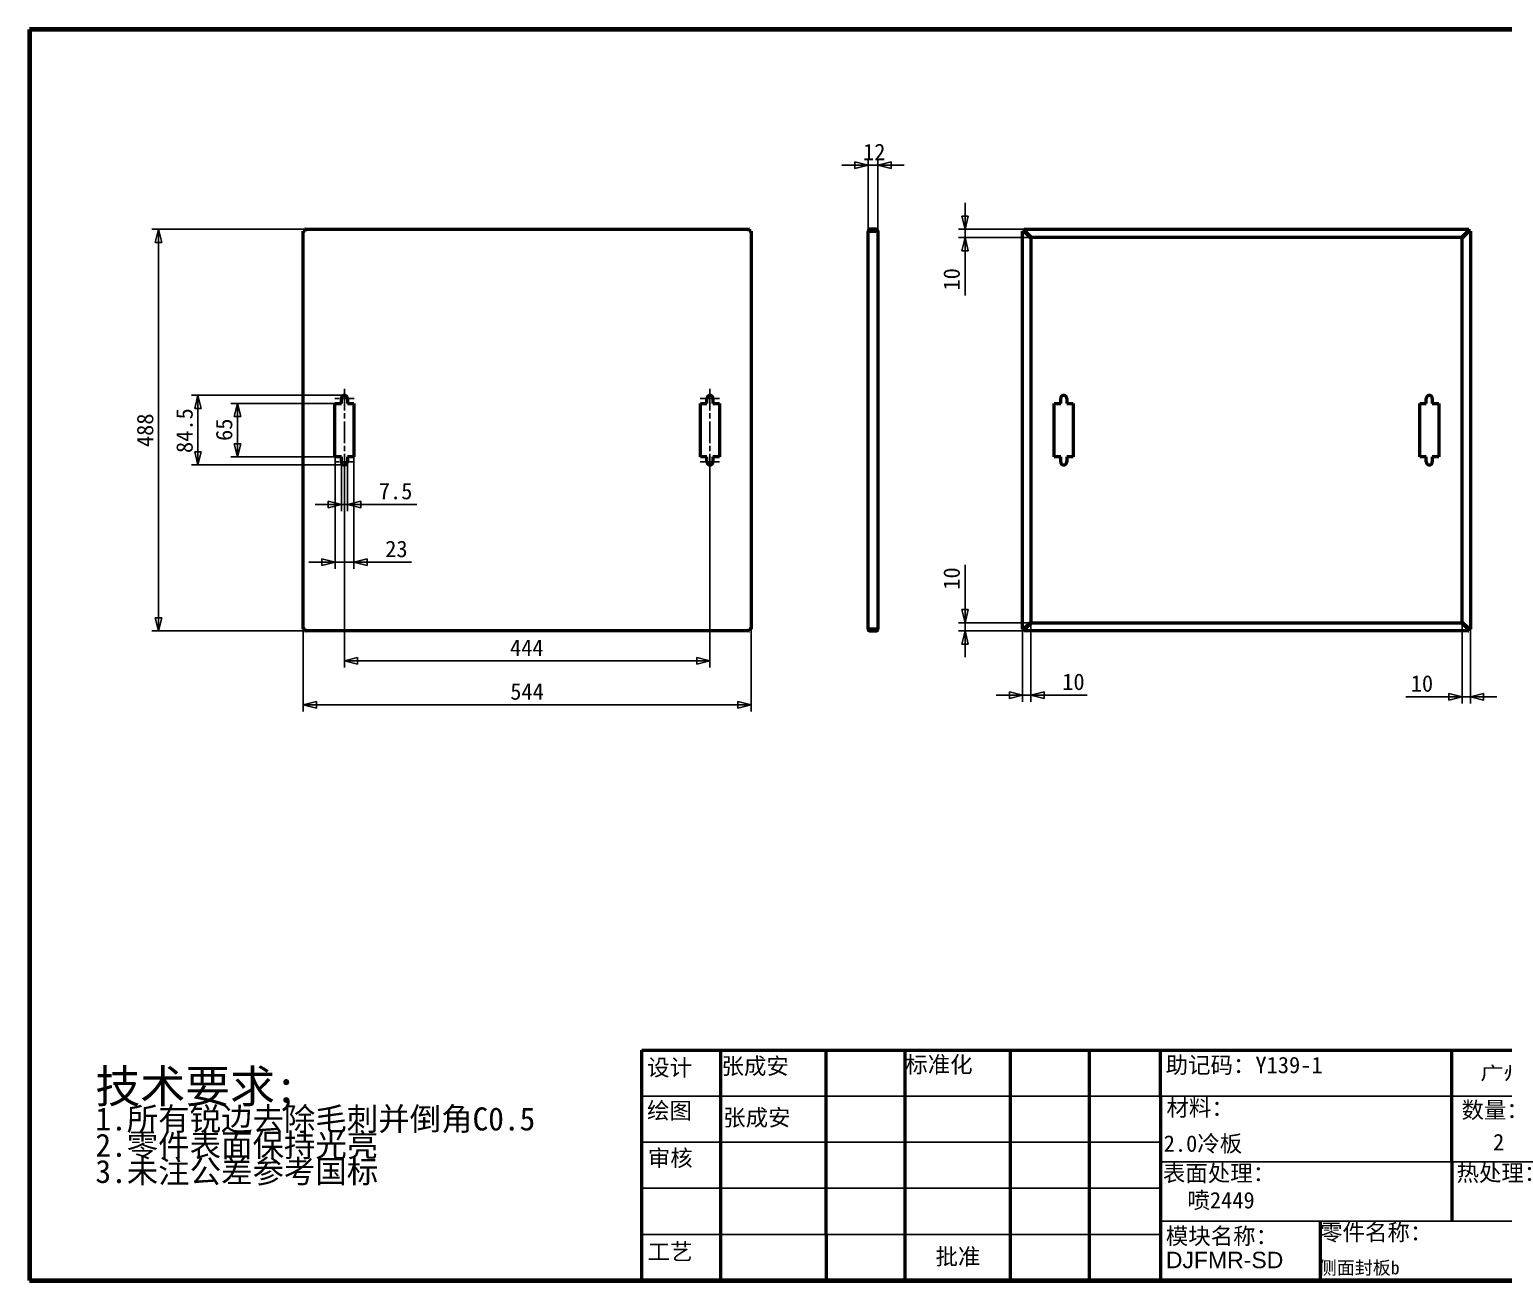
# Model space of a CAD drawing. Header units: millimetres. Extents: x 80 to 3392, y 80 to 1600.
# Drawn here: x 80 to 1871, y 80 to 1600 of the extents above; entities that cross this region are included whole.
import ezdxf
from ezdxf.enums import TextEntityAlignment as Align

# ---------------------------------------------------------------- set-up
doc = ezdxf.new("R2010")
doc.units = ezdxf.units.MM
doc.header["$LTSCALE"] = 8
doc.linetypes.add('CHAIN', pattern=[0.3543, 0.2362, -0.0295, 0.0591, -0.0295])
for name, color, linetype, lineweight in [('中心标记 (ISO)', 1, 'Continuous', 25), ('中心线 (ISO)', 1, 'Continuous', 25), ('可见 (ISO)', 7, 'Continuous', 50), ('图框 (ISO)', 7, 'Continuous', 70), ('尺寸 (ISO)', 5, 'Continuous', 25), ('标题 (ISO)', 7, 'Continuous', 50), ('符号 (ISO)', 7, 'Continuous', 25)]:
    doc.layers.add(name, color=color, linetype=linetype, lineweight=lineweight)
doc.styles.add('文本样式126', font='', dxfattribs={"width": 1.3})
doc.styles.add('文本样式19', font='tahoma.ttf')
doc.styles.add('文本样式91', font='')
doc.styles.add('注释文本 (ISO)', font='')
doc.styles.get('文本样式126').set_extended_font_data('FangSong')
doc.styles.get('文本样式91').set_extended_font_data('FangSong')
doc.styles.get('注释文本 (ISO)').set_extended_font_data('FangSong')
doc.dimstyles.new('默认 (GB)', dxfattribs={"dimscale": 8, "dimtxt": 2.5, "dimasz": 2, "dimexe": 1, "dimexo": 0, "dimgap": 0.75, "dimtad": 1, "dimtoh": 1, "dimrnd": 1e-08, "dimdsep": 46, "dimtxsty": '注释文本 (ISO)', "dimblk": 'Filled-2', "dimcen": 0.09, "dimdle": 10, "dimclrd": 256, "dimclre": 256, "dimclrt": 256, "dimaunit": 1, "dimadec": 3, "dimazin": 2, "dimtfac": 0.52, "dimtmove": 0, "dimatfit": 3, "dimldrblk": 'Filled-1', "dimfxl": 0, "dimtolj": 1, "dimlwd": -1, "dimlwe": -1, "dimarcsym": 0})

# ---------------------------------------------------------------- blocks, each defined once
blk = doc.blocks.new('图框 A3-A4')
at = {"layer": '图框 (ISO)'}
for p, q in [((287, 200), (10, 200)), ((10, 200), (10, 10)), ((287, 10), (287, 200)), ((10, 10), (287, 10))]:
    blk.add_line(p, q, dxfattribs=at)
blk = doc.blocks.new('标题栏 GB1')
at = {"layer": '标题 (ISO)'}
for p, q in [((194.57, 65.23), (194.57, 72.23)), ((194.57, 72.23), (378.57, 72.23)), ((206.57, 65.23), (206.57, 72.23)), ((222.57, 65.23), (222.57, 72.23)), ((234.57, 65.23), (234.57, 72.23)), ((250.57, 65.23), (250.57, 72.23)), ((262.57, 65.23), (262.57, 72.23)), ((273.31, 65.23), (273.31, 72.23)), ((317.57, 65.23), (317.57, 72.23)), ((378.57, 72.23), (378.57, 65.23)), ((194.57, 37.23), (194.57, 65.23)), ((206.57, 37.23), (206.57, 65.23)), ((222.57, 44.23), (222.57, 65.23)), ((234.57, 37.23), (234.57, 65.23)), ((250.57, 37.23), (250.57, 65.23)), ((262.57, 37.23), (262.57, 65.23)), ((273.31, 65.23), (273.31, 37.23)), ((317.57, 55.23), (317.57, 65.23)), ((378.57, 65.23), (378.57, 37.23)), ((317.57, 55.23), (317.57, 46.23)), ((366.57, 53.06), (362.57, 52.06)), ((362.57, 52.06), (362.57, 49.06)), ((366.57, 48.06), (366.57, 53.06)), ((362.57, 49.06), (366.57, 48.06)), ((297.57, 46.23), (297.57, 37.23)), ((222.57, 44.23), (222.57, 37.23)), ((378.57, 37.23), (194.57, 37.23))]:
    blk.add_line(p, q, dxfattribs=at)
at = {"layer": '标题 (ISO)', "lineweight": 25}
for p, q in [((194.57, 65.23), (273.31, 65.23)), ((273.31, 65.23), (378.57, 65.23)), ((194.57, 58.23), (273.31, 58.23)), ((332.57, 55.23), (273.31, 55.23)), ((332.57, 55.23), (378.57, 55.23)), ((360.57, 55.23), (360.57, 46.23)), ((372.58, 53.56), (372.58, 47.56)), ((194.57, 51.23), (273.31, 51.23)), ((361.32, 50.56), (367.88, 50.56)), ((368.55, 50.56), (370.07, 50.56)), ((370.07, 50.56), (376.97, 50.56)), ((273.31, 46.23), (378.57, 46.23)), ((360.57, 46.23), (360.57, 37.23)), ((194.57, 44.23), (273.31, 44.23))]:
    blk.add_line(p, q, dxfattribs=at)
at = {"layer": '标题 (ISO)', "lineweight": 50}
blk.add_line((332.57, 65.23), (332.57, 37.23), dxfattribs=at)
at = {"layer": '标题 (ISO)'}
for radius in [2.5, 1.5]:
    blk.add_circle((372.57, 50.56), radius, dxfattribs=at)
at = {"layer": '标题 (ISO)', "style": '文本样式126', "width": 1.3}
blk.add_text('广州富锐机器人智能科技有限公司', height=2, dxfattribs=at).set_placement((348.5, 68.73), align=Align.MIDDLE_CENTER)
at = {"layer": '标题 (ISO)', "char_height": 2.5, "style": '注释文本 (ISO)'}
for s, insert, attachment_point in [('\\f仿宋|b0|i0;标准化', (234.57, 71.28), 1), ('\\f仿宋|b0|i0;设计', (195.38, 70.83), 1), ('张成安', (206.66, 71.05), 1), ('助记码：Y139-1', (274.11, 71.21), 1), ('\\f仿宋|b0|i0;材料：', (274.24, 64.72), 1), ('\\f仿宋|b0|i0;绘图', (195.35, 64.28), 1), ('张成安', (206.92, 63.22), 1), ('\\f仿宋|b0|i0;数量：', (319.04, 64.37), 1), ('\\f仿宋|b0|i0;审核', (195.48, 57.07), 1), ('\\f仿宋|b0|i0;热处理：', (318.29, 54.82), 1), ('\\f仿宋|b0|i0;零件名称：', (297.57, 45.8), 1), ('\\f仿宋|b0|i0;零件代号：', (333.25, 45.9), 1), ('\\f仿宋|b0|i0;批准', (242.57, 40.73), 5)]:
    blk.add_mtext(s, dxfattribs=dict(at, insert=insert, attachment_point=attachment_point))
at = {"layer": '标题 (ISO)', "char_height": 2.5, "attachment_point": 1, "line_spacing_factor": 0.872369, "style": '注释文本 (ISO)'}
for s, insert in [('设备名称：\\P\\fArial|b0|i0;\\H2.5000;DJFMR-1 智能设备', (333.96, 63.91)), ('模块名称：\\P\\fArial|b0|i0;\\H2.5000;DJFMR-SD', (274.14, 45.23))]:
    blk.add_mtext(s, dxfattribs=dict(at, insert=insert))
at = {"layer": '标题 (ISO)', "char_height": 2.5, "attachment_point": 1, "style": '注释文本 (ISO)'}
for s, insert, width in [('\\f仿宋|b0|i0;表面处理：', (273.7, 54.78), 18.7135), ('\\f仿宋|b0|i0;工艺', (195.45, 42.85), 7.4854), ('  共 1 套', (358.32, 43.18), 17.7919)]:
    blk.add_mtext(s, dxfattribs=dict(at, insert=insert, width=width))
at = {"layer": '标题 (ISO)', "insert": (333.72, 52.22), "char_height": 2, "width": 27.2374, "attachment_point": 1, "line_spacing_factor": 0.856364, "style": '注释文本 (ISO)'}
blk.add_mtext('\\f仿宋|b0|i0;\\H2.0000;共7 张 第4 张', dxfattribs=at)
at = {"layer": '标题 (ISO)'}
for tag, p, height, style in [('材料_001', (273.82, 56.78), 2.5, '注释文本 (ISO)'), ('零件代号_001', (297.38, 38.16), 2, '文本样式91'), ('描述_001', (333.22, 38.74), 2, '文本样式91')]:
    blk.add_attdef(tag, p, '', height=height, dxfattribs=dict(at, style=style))
at = {"layer": '标题 (ISO)', "style": '文本样式91'}
blk.add_attdef('热处理', text='', height=2, dxfattribs=at).set_placement((318.2, 50.63), align=Align.TOP_LEFT)
at = {"layer": '标题 (ISO)', "style": '文本样式19'}
for tag, p in [('工程核准人', (256.57, 40.73)), ('工程批准日期', (267.94, 40.73))]:
    blk.add_attdef(tag, text='', height=1, dxfattribs=at).set_placement(p, align=Align.MIDDLE_CENTER)
blk = doc.blocks.new('Filled-2')
at = {"color": 0}
for p, q in [((0, 0), (-1, 0.25)), ((-1, 0.25), (-1, -0.25)), ((-1, 0), (0, 0)), ((-1, -0.25), (0, 0))]:
    blk.add_line(p, q, dxfattribs=at)
at = {"color": 0, "flags": 128}
blk.add_lwpolyline([(-1, -0.25), (0, 0)], dxfattribs=at)
at = {"color": 0}
blk.add_solid([(-1, -0.25), (0, 0), (-1, 0.25), (-1, -0.25)], dxfattribs=at)
blk = doc.blocks.new('*D8')
at = {"layer": 'Defpoints', "color": 0}
for p in [(412.7, 871.6), (956.7, 871.6), (412.7, 779.5)]:
    blk.add_point(p, dxfattribs=at)
at = {"layer": '尺寸 (ISO)'}
for p, q in [((412.7, 871.6), (412.7, 771.5)), ((956.7, 871.6), (956.7, 771.5)), ((940.7, 779.5), (428.7, 779.5))]:
    blk.add_line(p, q, dxfattribs=at)
at = {"layer": '尺寸 (ISO)', "xscale": 16, "yscale": 16, "zscale": 16, "rotation": 180}
blk.add_blockref('Filled-2', (412.7, 779.5), dxfattribs=at)
at = {"layer": '尺寸 (ISO)', "xscale": 16, "yscale": 16, "zscale": 16}
blk.add_blockref('Filled-2', (956.7, 779.5), dxfattribs=at)
at = {"layer": '尺寸 (ISO)', "insert": (664.1, 805.7), "char_height": 20, "attachment_point": 1, "style": '注释文本 (ISO)'}
blk.add_mtext('\\A1;544', dxfattribs=at)
blk = doc.blocks.new('Filled-1')
at = {"color": 0}
for p, q in [((0, 0), (-1, 0.125)), ((-1, 0.125), (-1, -0.125)), ((-1, 0), (0, 0)), ((-1, -0.125), (0, 0))]:
    blk.add_line(p, q, dxfattribs=at)
at = {"color": 0, "flags": 128}
blk.add_lwpolyline([(-1, -0.125), (0, 0)], dxfattribs=at)
at = {"color": 0}
blk.add_solid([(-1, -0.125), (0, 0), (-1, 0.125), (-1, -0.125)], dxfattribs=at)
blk = doc.blocks.new('*D9')
at = {"layer": 'Defpoints', "color": 0}
for p in [(236.7, 1357.2), (415.1, 1357.2), (415.1, 869.2)]:
    blk.add_point(p, dxfattribs=at)
at = {"layer": '尺寸 (ISO)'}
for p, q in [((415.1, 1357.2), (228.7, 1357.2)), ((236.7, 885.2), (236.7, 1341.2)), ((415.1, 869.2), (228.7, 869.2))]:
    blk.add_line(p, q, dxfattribs=at)
at = {"layer": '尺寸 (ISO)', "xscale": 16, "yscale": 16, "zscale": 16}
for p, rotation in [((236.7, 1357.2), 90), ((236.7, 869.2), 270)]:
    blk.add_blockref('Filled-2', p, dxfattribs=dict(at, rotation=rotation))
at = {"layer": '尺寸 (ISO)', "insert": (210.4, 1092.6), "char_height": 20, "attachment_point": 1, "rotation": 90, "style": '注释文本 (ISO)'}
blk.add_mtext('\\A1;488', dxfattribs=at)
blk = doc.blocks.new('*D10')
at = {"layer": 'Defpoints', "color": 0}
for p in [(332.7, 1145.7), (451.2, 1145.7), (451.2, 1080.7)]:
    blk.add_point(p, dxfattribs=at)
at = {"layer": '尺寸 (ISO)'}
for p, q in [((451.2, 1145.7), (324.7, 1145.7)), ((332.7, 1096.7), (332.7, 1129.7)), ((451.2, 1080.7), (324.7, 1080.7))]:
    blk.add_line(p, q, dxfattribs=at)
at = {"layer": '尺寸 (ISO)', "xscale": 16, "yscale": 16, "zscale": 16}
for p, rotation in [((332.7, 1145.7), 90), ((332.7, 1080.7), 270)]:
    blk.add_blockref('Filled-2', p, dxfattribs=dict(at, rotation=rotation))
at = {"layer": '尺寸 (ISO)', "insert": (306.4, 1100.1), "char_height": 20, "attachment_point": 1, "rotation": 90, "style": '注释文本 (ISO)'}
blk.add_mtext('\\A1;65', dxfattribs=at)
blk = doc.blocks.new('*D11')
at = {"layer": 'Defpoints', "color": 0}
for p in [(1296.6, 880.1), (1286.6, 871.3), (1296.6, 791.3)]:
    blk.add_point(p, dxfattribs=at)
at = {"layer": '尺寸 (ISO)'}
for p, q in [((1296.6, 880.1), (1296.6, 783.3)), ((1286.6, 871.3), (1286.6, 783.3)), ((1270.6, 791.3), (1254.6, 791.3)), ((1286.6, 791.3), (1296.6, 791.3)), ((1312.6, 791.3), (1365.1, 791.3))]:
    blk.add_line(p, q, dxfattribs=at)
at = {"layer": '尺寸 (ISO)', "xscale": 16, "yscale": 16, "zscale": 16}
blk.add_blockref('Filled-2', (1286.6, 791.3), dxfattribs=at)
at = {"layer": '尺寸 (ISO)', "xscale": 16, "yscale": 16, "zscale": 16, "rotation": 180}
blk.add_blockref('Filled-2', (1296.6, 791.3), dxfattribs=at)
at = {"layer": '尺寸 (ISO)', "insert": (1334.7, 817.5), "char_height": 20, "attachment_point": 1, "style": '注释文本 (ISO)'}
blk.add_mtext('\\A1;10', dxfattribs=at)
blk = doc.blocks.new('*D12')
at = {"layer": 'Defpoints', "color": 0}
for p in [(1820.6, 880.1), (1830.6, 871.3), (1830.6, 789.2)]:
    blk.add_point(p, dxfattribs=at)
at = {"layer": '尺寸 (ISO)'}
for p, q in [((1820.6, 880.1), (1820.6, 781.2)), ((1830.6, 871.3), (1830.6, 781.2)), ((1804.6, 789.2), (1752.1, 789.2)), ((1830.6, 789.2), (1820.6, 789.2)), ((1846.6, 789.2), (1862.6, 789.2))]:
    blk.add_line(p, q, dxfattribs=at)
at = {"layer": '尺寸 (ISO)', "xscale": 16, "yscale": 16, "zscale": 16}
blk.add_blockref('Filled-2', (1820.6, 789.2), dxfattribs=at)
at = {"layer": '尺寸 (ISO)', "xscale": 16, "yscale": 16, "zscale": 16, "rotation": 180}
blk.add_blockref('Filled-2', (1830.6, 789.2), dxfattribs=at)
at = {"layer": '尺寸 (ISO)', "insert": (1758.1, 815.4), "char_height": 20, "attachment_point": 1, "style": '注释文本 (ISO)'}
blk.add_mtext('\\A1;10', dxfattribs=at)
blk = doc.blocks.new('*D13')
at = {"layer": 'Defpoints', "color": 0}
for p in [(1297.4, 879.2), (1216.6, 869.2), (1288.6, 869.2)]:
    blk.add_point(p, dxfattribs=at)
at = {"layer": '尺寸 (ISO)'}
for p, q in [((1216.6, 895.2), (1216.6, 949.7)), ((1297.4, 879.2), (1208.6, 879.2)), ((1216.6, 869.2), (1216.6, 879.2)), ((1288.6, 869.2), (1208.6, 869.2)), ((1216.6, 853.2), (1216.6, 837.2))]:
    blk.add_line(p, q, dxfattribs=at)
at = {"layer": '尺寸 (ISO)', "xscale": 16, "yscale": 16, "zscale": 16}
for p, rotation in [((1216.6, 879.2), 270), ((1216.6, 869.2), 90)]:
    blk.add_blockref('Filled-2', p, dxfattribs=dict(at, rotation=rotation))
at = {"layer": '尺寸 (ISO)', "insert": (1190.3, 919.3), "char_height": 20, "attachment_point": 1, "rotation": 90, "style": '注释文本 (ISO)'}
blk.add_mtext('\\A1;10', dxfattribs=at)
blk = doc.blocks.new('*D14')
at = {"layer": 'Defpoints', "color": 0}
for p in [(1216.6, 1357.2), (1288.6, 1357.2), (1297.4, 1347.2)]:
    blk.add_point(p, dxfattribs=at)
at = {"layer": '尺寸 (ISO)'}
for p, q in [((1216.6, 1373.2), (1216.6, 1389.2)), ((1288.6, 1357.2), (1208.6, 1357.2)), ((1297.4, 1347.2), (1208.6, 1347.2)), ((1216.6, 1357.2), (1216.6, 1347.2)), ((1216.6, 1331.2), (1216.6, 1276.8))]:
    blk.add_line(p, q, dxfattribs=at)
at = {"layer": '尺寸 (ISO)', "xscale": 16, "yscale": 16, "zscale": 16}
for p, rotation in [((1216.6, 1357.2), 270), ((1216.6, 1347.2), 90)]:
    blk.add_blockref('Filled-2', p, dxfattribs=dict(at, rotation=rotation))
at = {"layer": '尺寸 (ISO)', "insert": (1190.3, 1282.8), "char_height": 20, "attachment_point": 1, "rotation": 90, "style": '注释文本 (ISO)'}
blk.add_mtext('\\A1;10', dxfattribs=at)
blk = doc.blocks.new('*D15')
at = {"layer": 'Defpoints', "color": 0}
for p in [(1110.8, 1435.2), (1098.8, 1354), (1110.8, 1354.8)]:
    blk.add_point(p, dxfattribs=at)
at = {"layer": '尺寸 (ISO)'}
for p, q in [((1082.8, 1435.2), (1066.8, 1435.2)), ((1098.8, 1354), (1098.8, 1443.2)), ((1098.8, 1435.2), (1110.8, 1435.2)), ((1110.8, 1354.8), (1110.8, 1443.2)), ((1126.8, 1435.2), (1142.8, 1435.2))]:
    blk.add_line(p, q, dxfattribs=at)
at = {"layer": '尺寸 (ISO)', "xscale": 16, "yscale": 16, "zscale": 16}
blk.add_blockref('Filled-2', (1098.8, 1435.2), dxfattribs=at)
at = {"layer": '尺寸 (ISO)', "xscale": 16, "yscale": 16, "zscale": 16, "rotation": 180}
blk.add_blockref('Filled-2', (1110.8, 1435.2), dxfattribs=at)
at = {"layer": '尺寸 (ISO)', "insert": (1092.7, 1461.2), "char_height": 20, "attachment_point": 1, "style": '注释文本 (ISO)'}
blk.add_mtext('\\A1;12', dxfattribs=at)
blk = doc.blocks.new('*D16')
at = {"layer": 'Defpoints', "color": 0}
for p in [(462.7, 1155.5), (284.7, 1071), (462.7, 1071)]:
    blk.add_point(p, dxfattribs=at)
at = {"layer": '尺寸 (ISO)'}
for p, q in [((462.7, 1155.5), (276.7, 1155.5)), ((284.7, 1139.5), (284.7, 1087)), ((462.7, 1071), (276.7, 1071))]:
    blk.add_line(p, q, dxfattribs=at)
at = {"layer": '尺寸 (ISO)', "xscale": 16, "yscale": 16, "zscale": 16}
for p, rotation in [((284.7, 1155.5), 90), ((284.7, 1071), 270)]:
    blk.add_blockref('Filled-2', p, dxfattribs=dict(at, rotation=rotation))
at = {"layer": '尺寸 (ISO)', "insert": (258.3, 1085.4), "char_height": 20, "attachment_point": 1, "rotation": 90, "style": '注释文本 (ISO)'}
blk.add_mtext('\\A1;84.5', dxfattribs=at)
blk = doc.blocks.new('*D17')
at = {"layer": 'Defpoints', "color": 0}
for p in [(462.7, 1071), (906.7, 1071), (462.7, 832.9)]:
    blk.add_point(p, dxfattribs=at)
at = {"layer": '尺寸 (ISO)'}
for p, q in [((462.7, 1071), (462.7, 824.9)), ((906.7, 1071), (906.7, 824.9)), ((890.7, 832.9), (478.7, 832.9))]:
    blk.add_line(p, q, dxfattribs=at)
at = {"layer": '尺寸 (ISO)', "xscale": 16, "yscale": 16, "zscale": 16, "rotation": 180}
blk.add_blockref('Filled-2', (462.7, 832.9), dxfattribs=at)
at = {"layer": '尺寸 (ISO)', "xscale": 16, "yscale": 16, "zscale": 16}
blk.add_blockref('Filled-2', (906.7, 832.9), dxfattribs=at)
at = {"layer": '尺寸 (ISO)', "insert": (663.8, 858.9), "char_height": 20, "attachment_point": 1, "style": '注释文本 (ISO)'}
blk.add_mtext('\\A1;444', dxfattribs=at)
blk = doc.blocks.new('*D18')
at = {"layer": 'Defpoints', "color": 0}
for p in [(451.2, 1080.7), (474.2, 1080.7), (474.2, 952.7)]:
    blk.add_point(p, dxfattribs=at)
at = {"layer": '尺寸 (ISO)'}
for p, q in [((451.2, 1080.7), (451.2, 944.7)), ((474.2, 1080.7), (474.2, 944.7)), ((435.2, 952.7), (419.2, 952.7)), ((451.2, 952.7), (474.2, 952.7)), ((490.2, 952.7), (544.1, 952.7))]:
    blk.add_line(p, q, dxfattribs=at)
at = {"layer": '尺寸 (ISO)', "xscale": 16, "yscale": 16, "zscale": 16}
blk.add_blockref('Filled-2', (451.2, 952.7), dxfattribs=at)
at = {"layer": '尺寸 (ISO)', "xscale": 16, "yscale": 16, "zscale": 16, "rotation": 180}
blk.add_blockref('Filled-2', (474.2, 952.7), dxfattribs=at)
at = {"layer": '尺寸 (ISO)', "insert": (512.2, 978.9), "char_height": 20, "attachment_point": 1, "style": '注释文本 (ISO)'}
blk.add_mtext('\\A1;23', dxfattribs=at)
blk = doc.blocks.new('*D19')
at = {"layer": 'Defpoints', "color": 0}
for p in [(458.9, 1074.7), (466.4, 1074.7), (466.4, 1022.9)]:
    blk.add_point(p, dxfattribs=at)
at = {"layer": '尺寸 (ISO)'}
for p, q in [((458.9, 1074.7), (458.9, 1014.9)), ((466.4, 1074.7), (466.4, 1014.9)), ((442.9, 1022.9), (426.9, 1022.9)), ((458.9, 1022.9), (466.4, 1022.9)), ((482.4, 1022.9), (550.6, 1022.9))]:
    blk.add_line(p, q, dxfattribs=at)
at = {"layer": '尺寸 (ISO)', "xscale": 16, "yscale": 16, "zscale": 16}
blk.add_blockref('Filled-2', (458.9, 1022.9), dxfattribs=at)
at = {"layer": '尺寸 (ISO)', "xscale": 16, "yscale": 16, "zscale": 16, "rotation": 180}
blk.add_blockref('Filled-2', (466.4, 1022.9), dxfattribs=at)
at = {"layer": '尺寸 (ISO)', "insert": (504.4, 1049.2), "char_height": 20, "attachment_point": 1, "style": '注释文本 (ISO)'}
blk.add_mtext('\\A1;7.5', dxfattribs=at)
blk = doc.blocks.new('加工')
at = {"layer": '符号 (ISO)', "insert": (-36.68, 11.05), "char_height": 2.5, "width": 80.4946, "attachment_point": 1, "line_spacing_factor": 0.683636, "style": '注释文本 (ISO)'}
blk.add_mtext('{\\H2x;技术要求;\\P\\H0.7x;1.所有锐边去除毛刺并倒角C0.5\\H2.125x; \\H0.47059x;\\P2.零件表面保持光亮\\H1.8404x; \\H0.54337x;\\P3.未注公差参考国标\\H1.8095x; }', dxfattribs=at)

msp = doc.modelspace()

# ---------------------------------------------------------------- linework, layer by layer
at = {"layer": '中心标记 (ISO)', "linetype": 'CHAIN', "ltscale": 3.264072}
for p, q in [((474.415, 1151.703), (450.915, 1151.703)), ((918.415, 1151.703), (894.915, 1151.703)), ((474.415, 1074.703), (450.915, 1074.703)), ((918.415, 1074.703), (894.915, 1074.703))]:
    msp.add_line(p, q, dxfattribs=at)
at = {"layer": '中心线 (ISO)', "linetype": 'CHAIN', "ltscale": 13.959443}
for p, q in [((462.665, 1163.453), (462.665, 1062.953)), ((906.665, 1163.453), (906.665, 1062.953))]:
    msp.add_line(p, q, dxfattribs=at)
at = {"layer": '可见 (ISO)'}
for p, q in [((412.665, 1355.154), (412.665, 1354.803)), ((413.865, 1355.154), (412.665, 1355.154)), ((415.065, 1354.803), (412.665, 1354.803)), ((412.665, 871.603), (412.665, 1354.803)), ((414.217, 1354.803), (413.865, 1355.154)), ((413.865, 1354.803), (413.865, 1355.154)), ((415.065, 1357.203), (414.714, 1357.203)), ((414.714, 1356.003), (414.714, 1357.203)), ((415.065, 1355.651), (414.714, 1356.003)), ((415.065, 1356.003), (414.714, 1356.003)), ((415.065, 1357.203), (415.065, 1354.803)), ((415.065, 1357.203), (954.265, 1357.203)), ((954.617, 1357.203), (954.265, 1357.203)), ((954.265, 1354.803), (954.265, 1357.203)), ((954.265, 1355.651), (954.617, 1356.003)), ((954.265, 1356.003), (954.617, 1356.003)), ((956.665, 1354.803), (954.265, 1354.803)), ((954.617, 1356.003), (954.617, 1357.203)), ((955.114, 1354.803), (955.465, 1355.154)), ((955.465, 1355.154), (956.665, 1355.154)), ((955.465, 1354.803), (955.465, 1355.154)), ((956.665, 1354.803), (956.665, 1355.154)), ((956.665, 1354.803), (956.665, 871.603)), ((1099.459, 1354.803), (1098.756, 1354.803)), ((1098.756, 1354.803), (1098.756, 1353.954)), ((1098.756, 872.451), (1098.756, 1353.954)), ((1108.356, 1357.203), (1101.156, 1357.203)), ((1108.356, 1356.003), (1101.156, 1356.003)), ((1101.156, 1355.154), (1108.356, 1355.154)), ((1108.356, 1356.003), (1108.356, 1357.203)), ((1108.356, 1355.154), (1108.356, 1354.803)), ((1110.756, 1354.803), (1108.356, 1354.803)), ((1110.756, 1354.803), (1110.756, 871.603)), ((1286.568, 1355.154), (1287.768, 1355.154)), ((1286.568, 871.251), (1286.568, 1355.154)), ((1287.768, 1355.154), (1288.968, 1353.954)), ((1288.968, 1354.803), (1288.119, 1354.803)), ((1288.616, 1356.003), (1288.616, 1357.203)), ((1288.616, 1357.203), (1828.519, 1357.203)), ((1288.616, 1356.003), (1289.816, 1354.803)), ((1288.968, 1354.803), (1288.968, 1355.651)), ((1288.968, 1353.954), (1296.568, 1346.354)), ((1297.416, 1347.203), (1289.816, 1354.803)), ((1296.568, 1346.354), (1296.568, 880.051)), ((1819.719, 1347.203), (1297.416, 1347.203)), ((1827.319, 1354.803), (1819.719, 1347.203)), ((1820.568, 1346.354), (1828.168, 1353.954)), ((1820.568, 880.051), (1820.568, 1346.354)), ((1828.519, 1356.003), (1827.319, 1354.803)), ((1828.168, 1354.803), (1828.168, 1355.651)), ((1829.368, 1355.154), (1828.168, 1353.954)), ((1828.168, 1354.803), (1829.016, 1354.803)), ((1828.519, 1357.203), (1828.519, 1356.003)), ((1829.368, 1355.154), (1830.568, 1355.154)), ((1830.568, 1355.154), (1830.568, 871.251)), ((458.915, 1145.703), (458.915, 1151.703)), ((466.415, 1151.703), (466.415, 1145.703)), ((902.915, 1145.703), (902.915, 1151.703)), ((910.415, 1151.703), (910.415, 1145.703)), ((1332.818, 1145.703), (1332.818, 1151.703)), ((1340.318, 1151.703), (1340.318, 1145.703)), ((1776.818, 1145.703), (1776.818, 1151.703)), ((1784.318, 1151.703), (1784.318, 1145.703)), ((451.165, 1145.703), (458.915, 1145.703)), ((451.165, 1080.703), (451.165, 1145.703)), ((466.415, 1145.703), (474.165, 1145.703)), ((474.165, 1145.703), (474.165, 1080.703)), ((895.165, 1145.703), (902.915, 1145.703)), ((895.165, 1080.703), (895.165, 1145.703)), ((910.415, 1145.703), (918.165, 1145.703)), ((918.165, 1145.703), (918.165, 1080.703)), ((1325.068, 1145.703), (1332.818, 1145.703)), ((1325.068, 1080.703), (1325.068, 1145.703)), ((1340.318, 1145.703), (1348.068, 1145.703)), ((1348.068, 1145.703), (1348.068, 1080.703)), ((1769.068, 1080.703), (1769.068, 1145.703)), ((1769.068, 1145.703), (1776.818, 1145.703)), ((1784.318, 1145.703), (1792.068, 1145.703)), ((1792.068, 1145.703), (1792.068, 1080.703)), ((458.915, 1080.703), (451.165, 1080.703)), ((458.915, 1074.703), (458.915, 1080.703)), ((474.165, 1080.703), (466.415, 1080.703)), ((466.415, 1080.703), (466.415, 1074.703)), ((902.915, 1080.703), (895.165, 1080.703)), ((902.915, 1074.703), (902.915, 1080.703)), ((918.165, 1080.703), (910.415, 1080.703)), ((910.415, 1080.703), (910.415, 1074.703)), ((1332.818, 1080.703), (1325.068, 1080.703)), ((1332.818, 1074.703), (1332.818, 1080.703)), ((1348.068, 1080.703), (1340.318, 1080.703)), ((1340.318, 1080.703), (1340.318, 1074.703)), ((1776.818, 1080.703), (1769.068, 1080.703)), ((1776.818, 1074.703), (1776.818, 1080.703)), ((1792.068, 1080.703), (1784.318, 1080.703)), ((1784.318, 1080.703), (1784.318, 1074.703)), ((1296.568, 880.051), (1288.968, 872.451)), ((1289.816, 871.603), (1297.416, 879.203)), ((1297.416, 879.203), (1819.719, 879.203)), ((1819.719, 879.203), (1827.319, 871.603)), ((1828.168, 872.451), (1820.568, 880.051)), ((412.665, 871.603), (412.665, 871.251)), ((412.665, 871.603), (415.065, 871.603)), ((413.865, 871.251), (412.665, 871.251)), ((414.217, 871.603), (413.865, 871.251)), ((413.865, 871.603), (413.865, 871.251)), ((415.065, 870.754), (414.714, 870.403)), ((415.065, 870.403), (414.714, 870.403)), ((414.714, 870.403), (414.714, 869.203)), ((414.714, 869.203), (415.065, 869.203)), ((415.065, 871.603), (415.065, 869.203)), ((954.265, 869.203), (415.065, 869.203)), ((954.265, 869.203), (954.265, 871.603)), ((954.265, 871.603), (956.665, 871.603)), ((954.265, 870.754), (954.617, 870.403)), ((954.265, 870.403), (954.617, 870.403)), ((954.265, 869.203), (954.617, 869.203)), ((954.617, 870.403), (954.617, 869.203)), ((955.114, 871.603), (955.465, 871.251)), ((955.465, 871.603), (955.465, 871.251)), ((955.465, 871.251), (956.665, 871.251)), ((956.665, 871.251), (956.665, 871.603)), ((1098.756, 872.451), (1098.756, 871.603)), ((1099.459, 871.603), (1098.756, 871.603)), ((1108.356, 871.251), (1101.156, 871.251)), ((1108.356, 870.403), (1101.156, 870.403)), ((1101.156, 869.203), (1108.356, 869.203)), ((1108.356, 871.603), (1108.356, 871.251)), ((1108.356, 871.603), (1110.756, 871.603)), ((1108.356, 870.403), (1108.356, 869.203)), ((1287.768, 871.251), (1286.568, 871.251)), ((1287.768, 871.251), (1288.968, 872.451)), ((1288.968, 871.603), (1288.119, 871.603)), ((1288.616, 870.403), (1289.816, 871.603)), ((1288.616, 869.203), (1288.616, 870.403)), ((1828.519, 869.203), (1288.616, 869.203)), ((1288.968, 871.603), (1288.968, 870.754)), ((1828.519, 870.403), (1827.319, 871.603)), ((1829.368, 871.251), (1828.168, 872.451)), ((1828.168, 871.603), (1828.168, 870.754)), ((1828.168, 871.603), (1829.016, 871.603)), ((1828.519, 870.403), (1828.519, 869.203)), ((1830.568, 871.251), (1829.368, 871.251))]:
    msp.add_line(p, q, dxfattribs=at)
for centre, radius, start, end in [((1101.156, 1354.803), 1.2, 90, 170.634461), ((1108.356, 1354.803), 2.4, 0, 90), ((1108.356, 1354.803), 1.2, 0, 90), ((462.665, 1151.703), 3.75, 0, 180), ((906.665, 1151.703), 3.75, 0, 180), ((1336.568, 1151.703), 3.75, 0, 180), ((1780.568, 1151.703), 3.75, 0, 180), ((462.665, 1074.703), 3.75, 180, 0), ((906.665, 1074.703), 3.75, 180, 0), ((1336.568, 1074.703), 3.75, 180, 0), ((1780.568, 1074.703), 3.75, 180, 0), ((1101.156, 871.603), 1.2, 189.365539, 270), ((1108.356, 871.603), 2.4, 270, 0), ((1108.356, 871.603), 1.2, 270, 0)]:
    msp.add_arc(centre, radius, start, end, dxfattribs=at)
for points, knots in [([(1101.156, 1357.203), (1100.301, 1357.203), (1099.463, 1356.707), (1099.052, 1355.957), (1098.859, 1355.605), (1098.756, 1355.204), (1098.756, 1354.803)], [0, 0, 0, 0, 1.06934298, 1.06934298, 1.06934298, 1.57079633, 1.57079633, 1.57079633, 1.57079633]), ([(1098.756, 1353.954), (1098.756, 1354.382), (1099.253, 1354.801), (1100.003, 1355.007), (1100.355, 1355.103), (1100.755, 1355.154), (1101.156, 1355.154)], [-1.57079633, -1.57079633, -1.57079633, -1.57079633, -0.50145334, -0.50145334, -0.50145334, 0, 0, 0, 0]), ([(1286.568, 1355.154), (1286.766, 1355.055), (1287.064, 1354.906), (1287.814, 1354.531), (1288.166, 1354.355), (1288.567, 1354.155), (1288.968, 1353.954)], [0, 0, 0, 0, 1.06934298, 1.06934298, 1.06934298, 1.57079633, 1.57079633, 1.57079633, 1.57079633]), ([(1289.816, 1354.803), (1289.389, 1355.658), (1288.97, 1356.496), (1288.764, 1356.907), (1288.668, 1357.1), (1288.637, 1357.162), (1288.616, 1357.203)], [-1.57079633, -1.57079633, -1.57079633, -1.57079633, -0.50145334, -0.50145334, -0.50145334, 0, 0, 0, 0]), ([(1828.519, 1357.203), (1828.42, 1357.004), (1828.271, 1356.707), (1827.896, 1355.957), (1827.72, 1355.605), (1827.52, 1355.204), (1827.319, 1354.803)], [0, 0, 0, 0, 1.06934298, 1.06934298, 1.06934298, 1.57079633, 1.57079633, 1.57079633, 1.57079633]), ([(1828.168, 1353.954), (1829.023, 1354.382), (1829.861, 1354.801), (1830.272, 1355.007), (1830.465, 1355.103), (1830.527, 1355.134), (1830.568, 1355.154)], [-1.57079633, -1.57079633, -1.57079633, -1.57079633, -0.50145334, -0.50145334, -0.50145334, 0, 0, 0, 0]), ([(1101.156, 871.251), (1100.301, 871.251), (1099.463, 871.5), (1099.052, 871.875), (1098.859, 872.051), (1098.756, 872.251), (1098.756, 872.451)], [0, 0, 0, 0, 1.06934298, 1.06934298, 1.06934298, 1.57079633, 1.57079633, 1.57079633, 1.57079633]), ([(1098.756, 871.603), (1098.756, 870.747), (1099.253, 869.91), (1100.003, 869.498), (1100.355, 869.306), (1100.755, 869.203), (1101.156, 869.203)], [-1.57079633, -1.57079633, -1.57079633, -1.57079633, -0.50145334, -0.50145334, -0.50145334, 0, 0, 0, 0]), ([(1288.968, 872.451), (1288.112, 872.024), (1287.275, 871.605), (1286.863, 871.399), (1286.67, 871.303), (1286.609, 871.272), (1286.568, 871.251)], [-1.57079633, -1.57079633, -1.57079633, -1.57079633, -0.50145334, -0.50145334, -0.50145334, 0, 0, 0, 0]), ([(1288.616, 869.203), (1288.716, 869.401), (1288.864, 869.699), (1289.24, 870.449), (1289.415, 870.801), (1289.616, 871.202), (1289.816, 871.603)], [0, 0, 0, 0, 1.06934298, 1.06934298, 1.06934298, 1.57079633, 1.57079633, 1.57079633, 1.57079633]), ([(1827.319, 871.603), (1827.747, 870.747), (1828.166, 869.91), (1828.372, 869.498), (1828.468, 869.306), (1828.499, 869.244), (1828.519, 869.203)], [-1.57079633, -1.57079633, -1.57079633, -1.57079633, -0.50145334, -0.50145334, -0.50145334, 0, 0, 0, 0]), ([(1830.568, 871.251), (1830.369, 871.351), (1830.072, 871.5), (1829.322, 871.875), (1828.97, 872.051), (1828.569, 872.251), (1828.168, 872.451)], [0, 0, 0, 0, 1.06934298, 1.06934298, 1.06934298, 1.57079633, 1.57079633, 1.57079633, 1.57079633])]:
    msp.add_open_spline(points, degree=3, knots=knots, dxfattribs=at)

# ---------------------------------------------------------------- block references
at = {"xscale": 8, "yscale": 8, "zscale": 8}
for name, p in [('图框 A3-A4', (0, 0)), ('加工', (453.531, 247.514))]:
    msp.add_blockref(name, p, dxfattribs=at)
msp.add_blockref('标题栏 GB1', (-732.569, -217.802), dxfattribs=at).add_auto_attribs({'零件代号_001': '侧面封板b', '描述_001': 'LH-DBZ-04-B', '材料_001': '2.0冷板'})

# ---------------------------------------------------------------- texts
at = {"layer": '符号 (ISO)', "char_height": 20, "attachment_point": 1, "style": '注释文本 (ISO)'}
for s, insert, width in [('{2}', (1858.183, 258.169), 48), ('{喷2449}', (1486.835, 187.569), 89.82456)]:
    msp.add_mtext(s, dxfattribs=dict(at, insert=insert, width=width))

# ---------------------------------------------------------------- dimensions: what is measured, and where the dimension line sits
at = {"layer": '尺寸 (ISO)'}
for base, p1, p2, picture, middle in [((1110.756, 1435.154), (1098.756, 1353.954), (1110.756, 1354.803), '*D15', (1104.756, 1435.154)), ((474.165, 952.703), (451.165, 1080.703), (474.165, 1080.703), '*D18', (525.137, 952.703)), ((466.415, 1022.852), (458.915, 1074.703), (466.415, 1074.703), '*D19', (524.529, 1022.852)), ((1296.568, 791.251), (1286.568, 871.251), (1296.568, 880.051), '*D11', (1346.889, 791.251)), ((1830.568, 789.203), (1820.568, 880.051), (1830.568, 871.251), '*D12', (1770.339, 789.203))]:
    dim = msp.add_linear_dim(base=base, p1=p1, p2=p2, dimstyle='默认 (GB)', override={"dimtoh": 0, "dimdec": 2, "dimtp": 0, "dimtm": 0, "dimtdec": 2, "dimtofl": 1, "dimatfit": 1}, dxfattribs=at)
    dim.commit()
    dim.dimension.update_dxf_attribs({"geometry": picture, "text_midpoint": middle, "dimtype": 160})
for base, p1, p2, angle, override, picture, middle in [((1216.568, 1357.203), (1297.416, 1347.203), (1288.616, 1357.203), 90, {"dimtoh": 0, "dimdec": 2, "dimtp": 0, "dimtm": 0, "dimtdec": 2, "dimtofl": 1, "dimatfit": 1}, '*D14', (1216.568, 1295.029)), ((236.665, 1357.203), (415.065, 869.203), (415.065, 1357.203), 90, {"dimtoh": 0, "dimdec": 2, "dimtp": 0, "dimtm": 0, "dimtdec": 2, "dimtofl": 0, "dimatfit": 1}, '*D9', (236.665, 1113.123)), ((284.665, 1070.953), (462.665, 1155.453), (462.665, 1070.953), 90, {"dimtoh": 0, "dimdec": 2, "dimtp": 0, "dimtm": 0, "dimtdec": 2, "dimtofl": 0, "dimatfit": 1}, '*D16', (284.665, 1113.123)), ((332.665, 1145.703), (451.165, 1080.703), (451.165, 1145.703), 90, {"dimtoh": 0, "dimdec": 2, "dimtp": 0, "dimtm": 0, "dimtdec": 2, "dimtofl": 0, "dimatfit": 1}, '*D10', (332.665, 1113.123)), ((462.665, 832.931), (906.665, 1070.953), (462.665, 1070.953), 180, {"dimtoh": 0, "dimdec": 2, "dimtp": 0, "dimtm": 0, "dimtdec": 2, "dimtofl": 0, "dimatfit": 1}, '*D17', (684.665, 832.931)), ((1216.568, 869.203), (1297.416, 879.203), (1288.616, 869.203), 270, {"dimtoh": 0, "dimdec": 2, "dimtp": 0, "dimtm": 0, "dimtdec": 2, "dimtofl": 1, "dimatfit": 1}, '*D13', (1216.568, 931.481)), ((412.665, 779.472), (956.665, 871.603), (412.665, 871.603), 180, {"dimtoh": 0, "dimdec": 2, "dimtp": 0, "dimtm": 0, "dimtdec": 2, "dimtofl": 0, "dimatfit": 1}, '*D8', (684.665, 779.472))]:
    dim = msp.add_linear_dim(base=base, p1=p1, p2=p2, angle=angle, dimstyle='默认 (GB)', override=override, dxfattribs=at)
    dim.commit()
    dim.dimension.update_dxf_attribs({"geometry": picture, "text_midpoint": middle, "dimtype": 160})

doc.saveas('drawing.dxf')
